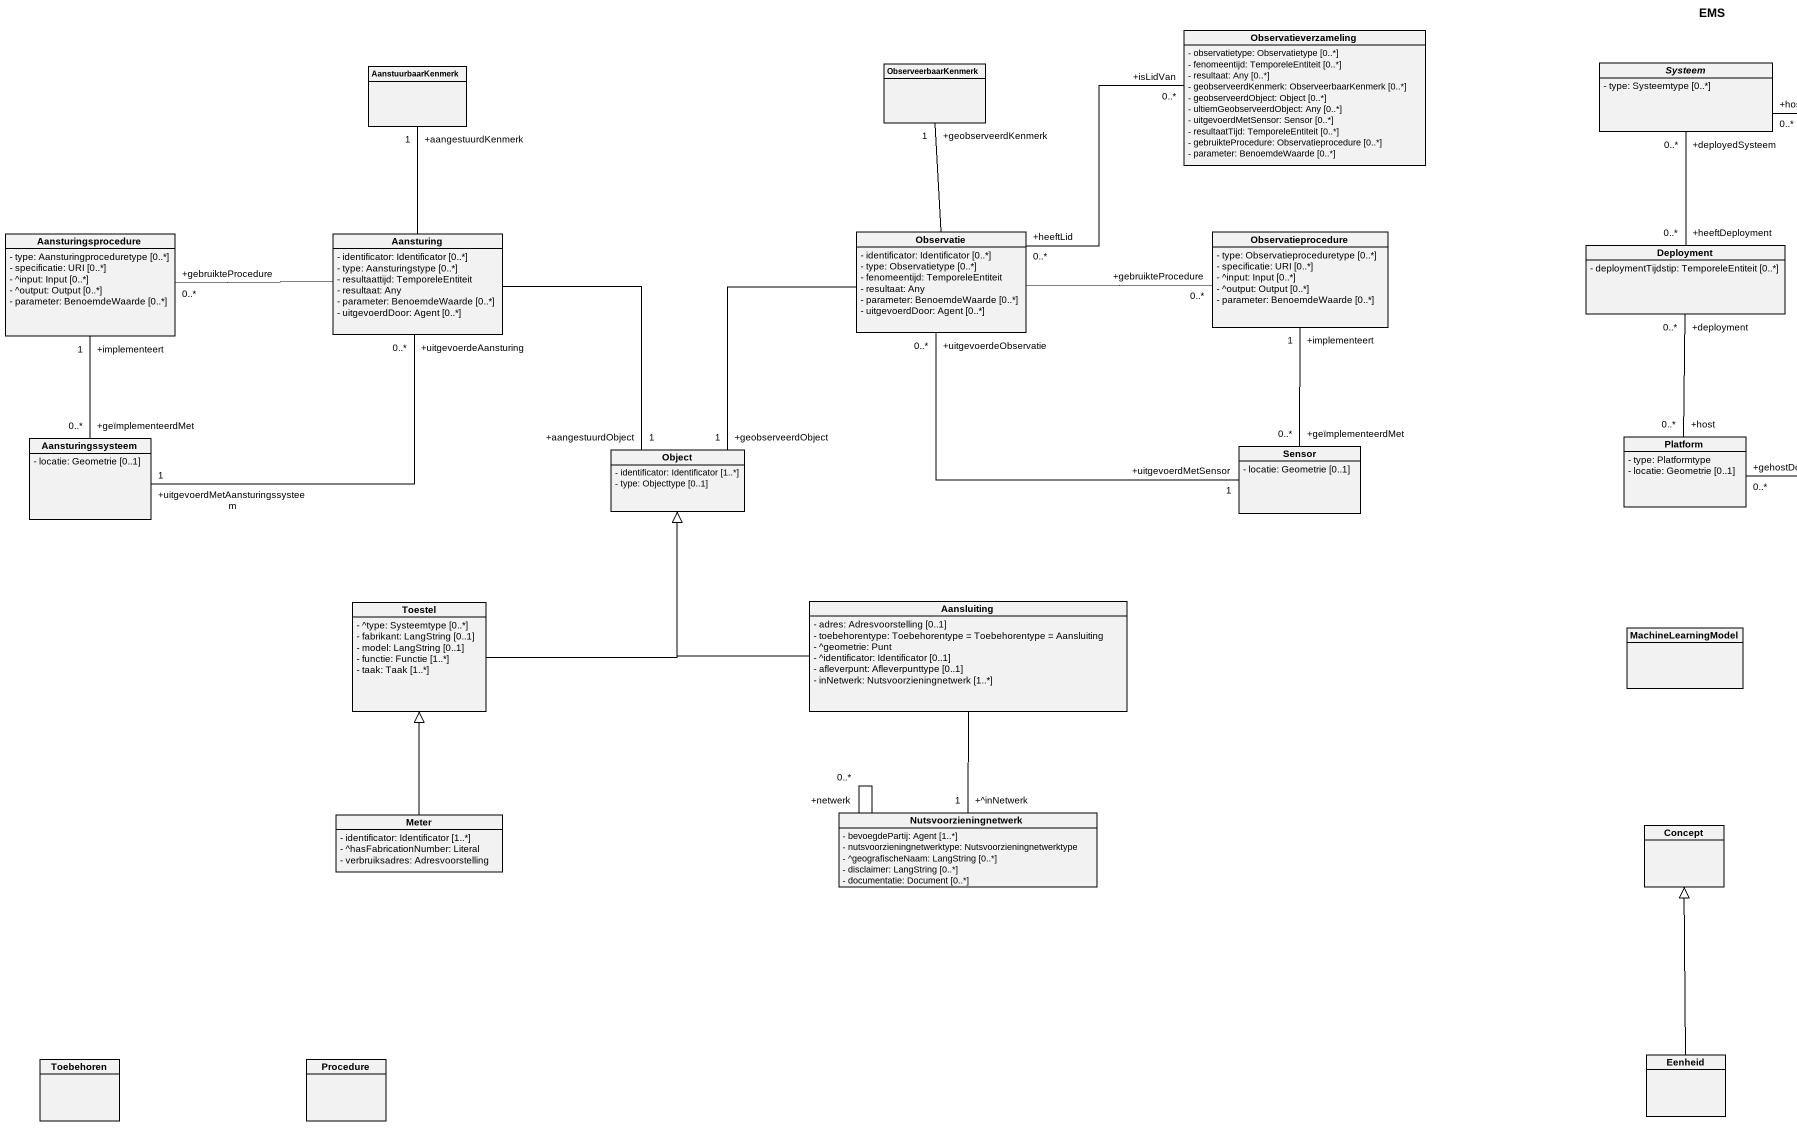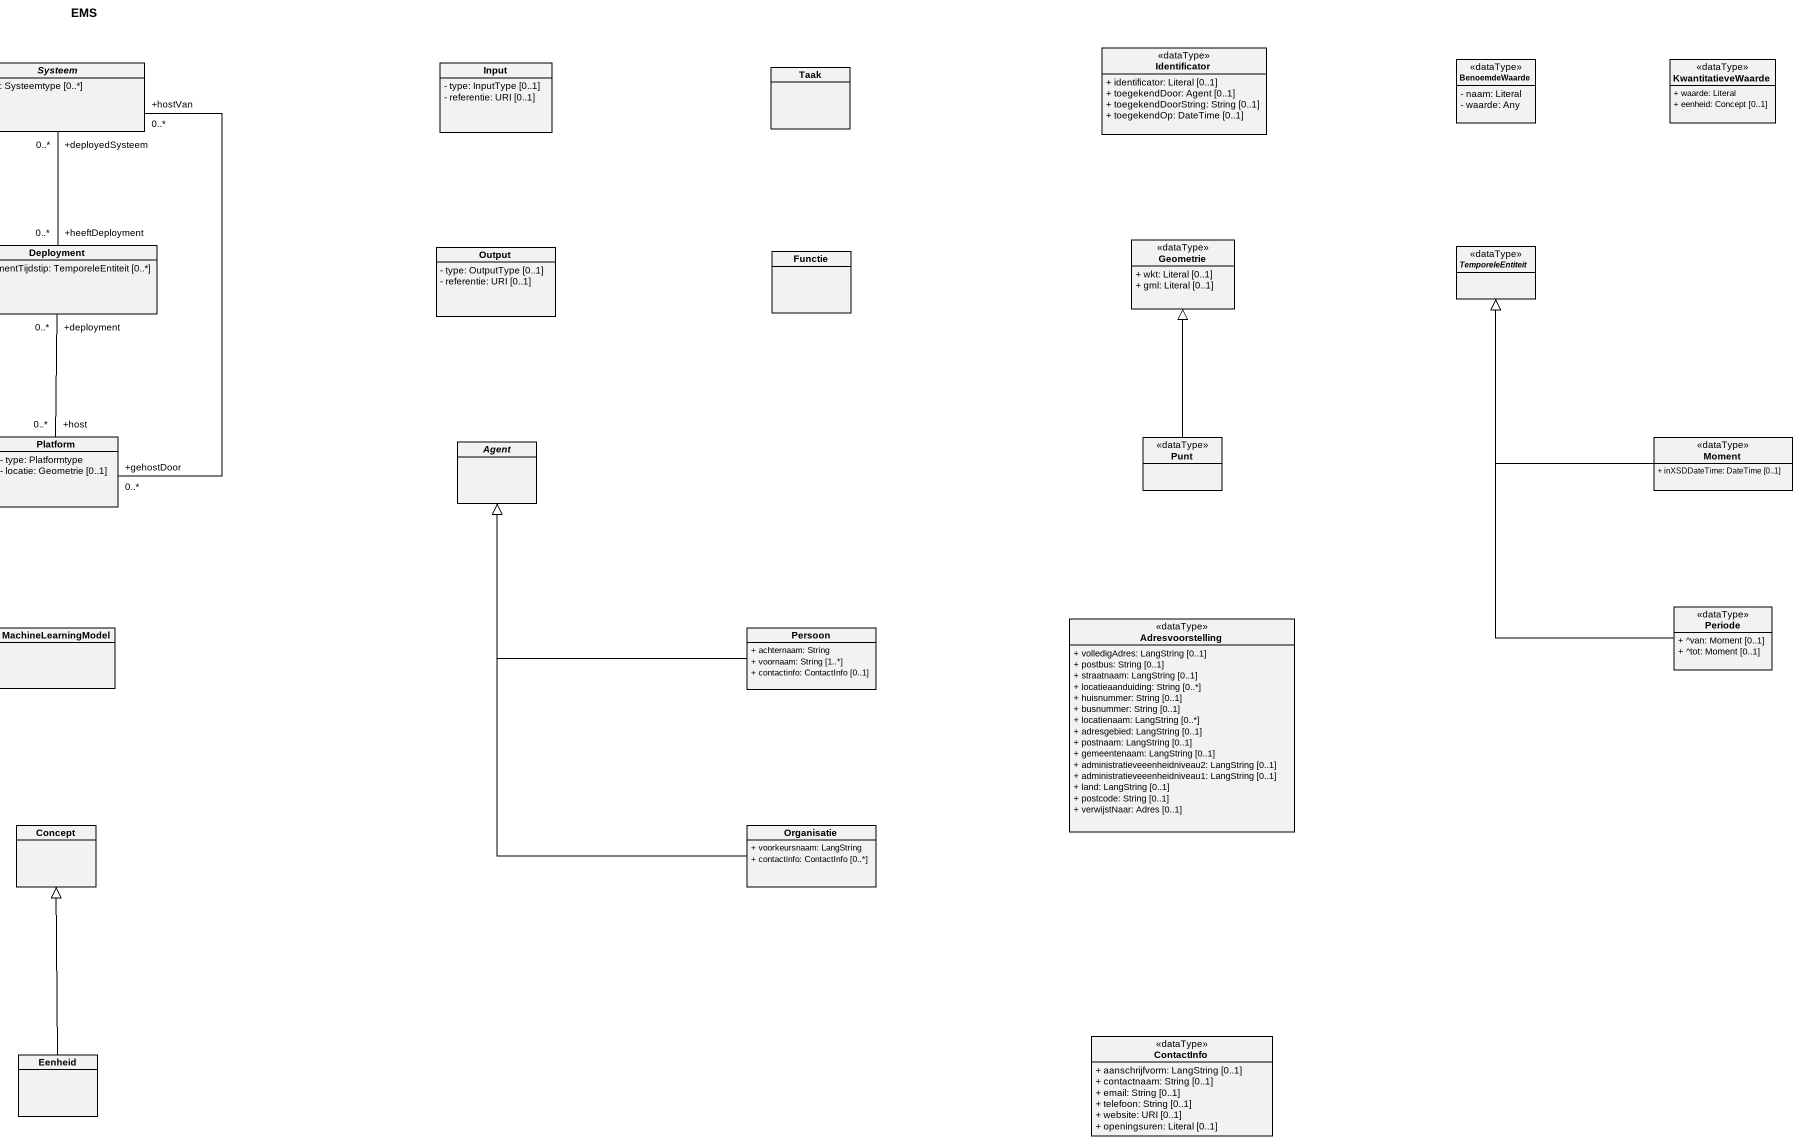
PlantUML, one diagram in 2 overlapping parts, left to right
@startuml
title EMS
hide circle
hide empty members
skinparam classAttributeIconSize 0
class Observatieverzameling {
  - observatietype: Observatietype [0..*]
  - fenomeentijd: TemporeleEntiteit [0..*]
  - resultaat: Any [0..*]
  - geobserveerdKenmerk: ObserveerbaarKenmerk [0..*]
  - geobserveerdObject: Object [0..*]
  - ultiemGeobserveerdObject: Any [0..*]
  - uitgevoerdMetSensor: Sensor [0..*]
  - resultaatTijd: TemporeleEntiteit [0..*]
  - gebruikteProcedure: Observatieprocedure [0..*]
  - parameter: BenoemdeWaarde [0..*]
}
class AanstuurbaarKenmerk
class ObserveerbaarKenmerk
abstract class Systeem {
  - type: Systeemtype [0..*]
}
class Input {
  - type: InputType [0..1]
  - referentie: URI [0..1]
}
class Taak
class Identificator <<dataType>> {
  + identificator: Literal [0..1]
  + toegekendDoor: Agent [0..1]
  + toegekendDoorString: String [0..1]
  + toegekendOp: DateTime [0..1]
}
class BenoemdeWaarde <<dataType>> {
  - naam: Literal
  - waarde: Any
}
class KwantitatieveWaarde <<dataType>> {
  + waarde: Literal
  + eenheid: Concept [0..1]
}
class Aansturingsprocedure {
  - type: Aansturingproceduretype [0..*]
  - specificatie: URI [0..*]
  - ^input: Input [0..*]
  - ^output: Output [0..*]
  - parameter: BenoemdeWaarde [0..*]
}
class Aansturing {
  - identificator: Identificator [0..*]
  - type: Aansturingstype [0..*]
  - resultaattijd: TemporeleEntiteit
  - resultaat: Any
  - parameter: BenoemdeWaarde [0..*]
  - uitgevoerdDoor: Agent [0..*]
}
class Observatie {
  - identificator: Identificator [0..*]
  - type: Observatietype [0..*]
  - fenomeentijd: TemporeleEntiteit
  - resultaat: Any
  - parameter: BenoemdeWaarde [0..*]
  - uitgevoerdDoor: Agent [0..*]
}
class Observatieprocedure {
  - type: Observatieproceduretype [0..*]
  - specificatie: URI [0..*]
  - ^input: Input [0..*]
  - ^output: Output [0..*]
  - parameter: BenoemdeWaarde [0..*]
}
class Deployment {
  - deploymentTijdstip: TemporeleEntiteit [0..*]
}
class Output {
  - type: OutputType [0..1]
  - referentie: URI [0..1]
}
class Functie
class Geometrie <<dataType>> {
  + wkt: Literal [0..1]
  + gml: Literal [0..1]
}
abstract class TemporeleEntiteit <<dataType>>
class Platform {
  - type: Platformtype
  - locatie: Geometrie [0..1]
}
class Aansturingssysteem {
  - locatie: Geometrie [0..1]
}
class "Object" as Object_ {
  - identificator: Identificator [1..*]
  - type: Objecttype [0..1]
}
class Sensor {
  - locatie: Geometrie [0..1]
}
abstract class "Agent" as Agent_
class Punt <<dataType>>
class Moment <<dataType>> {
  + inXSDDateTime: DateTime [0..1]
}
class Toestel {
  - ^type: Systeemtype [0..*]
  - fabrikant: LangString [0..1]
  - model: LangString [0..1]
  - functie: Functie [1..*]
  - taak: Taak [1..*]
}
class Aansluiting {
  - adres: Adresvoorstelling [0..1]
  - toebehorentype: Toebehorentype = Toebehorentype = Aansluiting
  - ^geometrie: Punt
  - ^identificator: Identificator [0..1]
  - afleverpunt: Afleverpunttype [0..1]
  - inNetwerk: Nutsvoorzieningnetwerk [1..*]
}
class MachineLearningModel
class Persoon {
  + achternaam: String
  + voornaam: String [1..*]
  + contactinfo: ContactInfo [0..1]
}
class Adresvoorstelling <<dataType>> {
  + volledigAdres: LangString [0..1]
  + postbus: String [0..1]
  + straatnaam: LangString [0..1]
  + locatieaanduiding: String [0..*]
  + huisnummer: String [0..1]
  + busnummer: String [0..1]
  + locatienaam: LangString [0..*]
  + adresgebied: LangString [0..1]
  + postnaam: LangString [0..1]
  + gemeentenaam: LangString [0..1]
  + administratieveeenheidniveau2: LangString [0..1]
  + administratieveeenheidniveau1: LangString [0..1]
  + land: LangString [0..1]
  + postcode: String [0..1]
  + verwijstNaar: Adres [0..1]
}
class Periode <<dataType>> {
  + ^van: Moment [0..1]
  + ^tot: Moment [0..1]
}
class Meter {
  - identificator: Identificator [1..*]
  - ^hasFabricationNumber: Literal
  - verbruiksadres: Adresvoorstelling
}
class Nutsvoorzieningnetwerk {
  - bevoegdePartij: Agent [1..*]
  - nutsvoorzieningnetwerktype: Nutsvoorzieningnetwerktype
  - ^geografischeNaam: LangString [0..*]
  - disclaimer: LangString [0..*]
  - documentatie: Document [0..*]
}
class Concept
class Organisatie {
  + voorkeursnaam: LangString
  + contactinfo: ContactInfo [0..*]
}
class Toebehoren
class Procedure
class Eenheid
class ContactInfo <<dataType>> {
  + aanschrijfvorm: LangString [0..1]
  + contactnaam: String [0..1]
  + email: String [0..1]
  + telefoon: String [0..1]
  + website: URI [0..1]
  + openingsuren: Literal [0..1]
}
Observatieverzameling "+isLidVan\n0..*" -left- "+heeftLid\n0..*" Observatie
Systeem "+deployedSysteem\n0..*" -- "+heeftDeployment\n0..*" Deployment
Systeem "+hostVan\n0..*" -- "+gehostDoor\n0..*" Platform
Aansturing -up- "+aangestuurdKenmerk\n1" AanstuurbaarKenmerk
Aansturing -left- "+gebruikteProcedure\n0..*" Aansturingsprocedure
Aansturing "+uitgevoerdeAansturing\n0..*" -left- "+uitgevoerdMetAansturingssysteem\n1" Aansturingssysteem
Observatie -up- "+geobserveerdKenmerk\n1" ObserveerbaarKenmerk
Observatie -right- "+gebruikteProcedure\n0..*" Observatieprocedure
Observatie "+uitgevoerdeObservatie\n0..*" -right- "+uitgevoerdMetSensor\n1" Sensor
Platform "+host\n0..*" -up- "+deployment\n0..*" Deployment
Aansturingssysteem "+geïmplementeerdMet\n0..*" -up- "+implementeert\n1" Aansturingsprocedure
Object_ "+aangestuurdObject\n1" -up- Aansturing
Object_ "+geobserveerdObject\n1" -up- Observatie
Sensor "+geïmplementeerdMet\n0..*" -up- "+implementeert\n1" Observatieprocedure
Punt -up-|> Geometrie
Moment -up-|> TemporeleEntiteit
Toestel -up-|> Object_
Aansluiting -up-|> Object_
Aansluiting -- "+^inNetwerk\n1" Nutsvoorzieningnetwerk
Persoon -left-|> Agent_
Periode -up-|> TemporeleEntiteit
Meter -up-|> Toestel
Nutsvoorzieningnetwerk -- "+netwerk\n0..*" Nutsvoorzieningnetwerk
Organisatie -up-|> Agent_
Eenheid -up-|> Concept
@enduml
